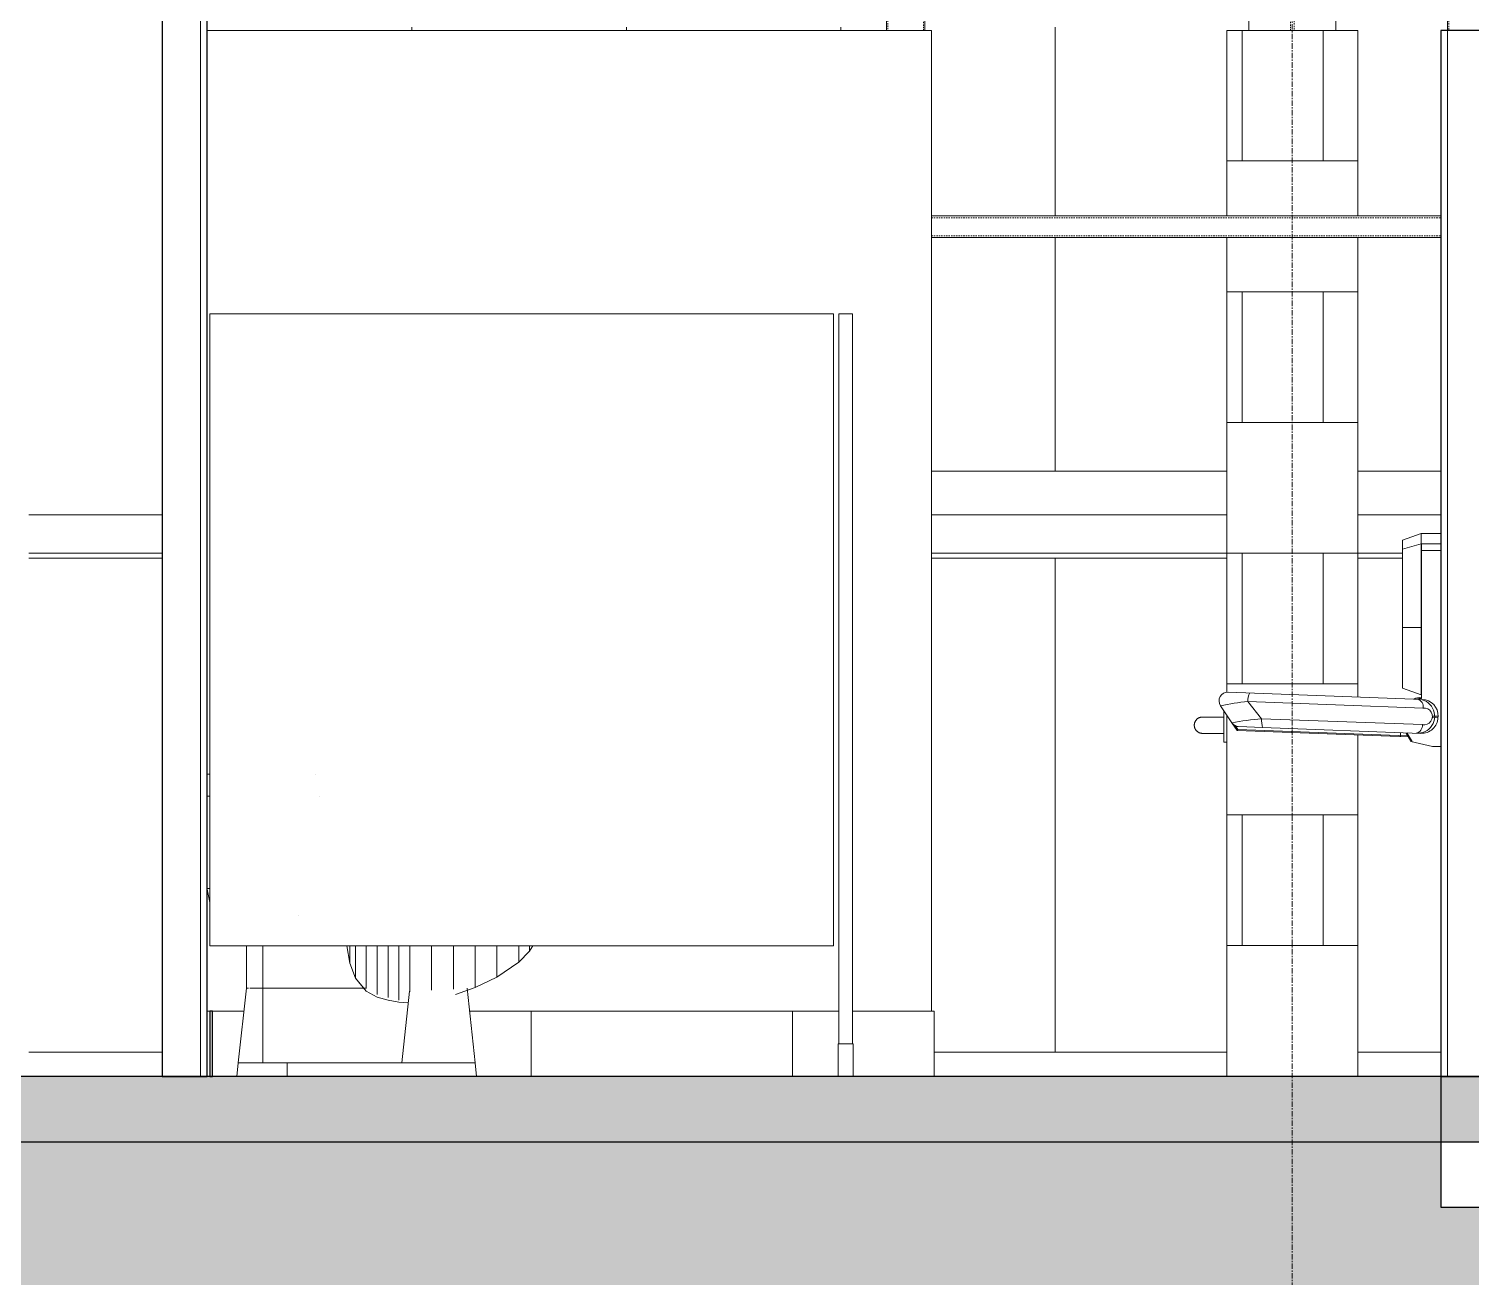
# Model space of a CAD drawing. Header units: inches. Extents: x -23445 to -52, y -314 to 853.
# Drawn here: x -18083.4 to -17951, y -18.4 to 96.2 of the extents above; entities that cross this region are included whole.
import ezdxf

# ---------------------------------------------------------------- set-up
doc = ezdxf.new("R2010")
doc.units = ezdxf.units.IN
doc.header["$MEASUREMENT"] = 0
for name, pattern in [('Grid Line 1_2_', [0.875, 0.5, -0.125, 0.125, -0.125]), ('Hidden 1_8_', [0.1875, 0.125, -0.0625]), ('Hidden 1_8__2_', [0.1875, 0.125, -0.0625])]:
    doc.linetypes.add(name, pattern=pattern)
for name, color, linetype, lineweight in [('A-FLOR', 192, 'Continuous', 9), ('A-FLOR-LEVL', 51, 'Continuous', 9), ('A-FLOR-PATT', 8, 'Continuous', 25), ('A-GLAZ-CWMG', 51, 'Continuous', 9), ('A-WALL', 113, 'Continuous', 9), ('A-WALL-PATT', 111, 'Continuous', 25), ('C-TOPO', 7, 'Continuous', 9), ('I-WALL', 2, 'Continuous', 9), ('P-SANR-FIXT', 6, 'Continuous', 9), ('Q-SPCQ', 91, 'Continuous', 9), ('S-BEAM', 12, 'Continuous', 9), ('S-COLS', 52, 'Continuous', 9), ('S-GRID', 1, 'Continuous', 9)]:
    doc.layers.add(name, color=color, linetype=linetype, lineweight=lineweight)
pattern_1 = [(0, (-32832.634, 12), (-48, 24), [48, 0, 0, 0]), (90, (-32808.634, 0), (-48, 3e-15), [12, -12]), (90, (-32820.634, 12), (-48, 3e-15), [12, -12]), (90, (-32796.634, 12), (-48, 3e-15), [12, -12]), (0, (-32832.634, 24), (-48, 24), [48, 0, 0, 0]), (90, (-32784.634, 0), (-48, 3e-15), [12, -12])]
pattern_2 = [(0, (-32869.353, 12), (-48, 24), [48, 0, 0, 0]), (90, (-32845.353, 0), (-48, 3e-15), [12, -12]), (90, (-32857.353, 12), (-48, 3e-15), [12, -12]), (90, (-32833.353, 12), (-48, 3e-15), [12, -12]), (0, (-32869.353, 24), (-48, 24), [48, 0, 0, 0]), (90, (-32821.353, 0), (-48, 3e-15), [12, -12])]

# ---------------------------------------------------------------- blocks, each defined once
blk = doc.blocks.new('Toilet-Domestic-3D - Toilet-Domestic-3D-11065-Building Section - East_West looking South _ Fitness Center')
at = {"layer": 'P-SANR-FIXT', "color": 7}
for p, q in [((-25501.27, 27.75), (-25501.52, 27.75)), ((-25501.52, 25.75), (-25501.27, 25.75)), ((-25501.52, 17.25), (-25501.27, 17.25)), ((-25501.52, 17.19), (-25501.27, 15.97)), ((-25497.91, 12), (-25497.91, 8.12)), ((-25496.41, 12), (-25496.41, 8.12)), ((-25496.41, 12), (-25496.41, 8.12)), ((-25488.41, 10.41), (-25488.69, 12)), ((-25488.69, 12), (-25488.41, 10.41)), ((-25488.41, 10.47), (-25488.41, 11.98)), ((-25487.91, 9.09), (-25487.91, 11.98)), ((-25486.91, 8.07), (-25486.91, 11.98)), ((-25485.91, 7.52), (-25485.91, 11.98)), ((-25484.91, 7.26), (-25484.91, 11.98)), ((-25483.91, 7.02), (-25483.91, 11.99)), ((-25482.91, 7.79), (-25482.91, 11.99)), ((-25480.92, 7.93), (-25480.92, 11.98)), ((-25478.91, 8.03), (-25478.91, 11.98)), ((-25476.91, 8.25), (-25476.91, 11.98)), ((-25474.91, 9.17), (-25474.91, 11.98)), ((-25472.91, 10.57), (-25472.91, 11.99)), ((-25471.91, 11.51), (-25471.63, 12)), ((-25471.91, 11.51), (-25471.91, 11.96)), ((-25472.91, 10.51), (-25471.91, 11.51)), ((-25487.91, 9.04), (-25488.41, 10.41)), ((-25488.41, 10.41), (-25487.91, 9.04)), ((-25474.91, 9.12), (-25472.91, 10.51)), ((-25497.91, 8.12), (-25498.66, 1.25)), ((-25497.79, 8.12), (-25497.91, 8.12)), ((-25497.71, 8.12), (-25497.86, 8.12)), ((-25497.32, 8.12), (-25497.59, 8.12)), ((-25497.16, 8.12), (-25497.32, 8.12)), ((-25496.41, 8.12), (-25497.18, 8.12)), ((-25496.41, 8.12), (-25496.41, 1.25)), ((-25496.41, 8.12), (-25487.15, 8.12)), ((-25496.41, 1.25), (-25496.41, 8.12)), ((-25486.99, 8.12), (-25496.41, 8.12)), ((-25487.15, 8.12), (-25487.91, 9.04)), ((-25487.91, 9.04), (-25486.91, 7.85)), ((-25478.72, 7.53), (-25476.91, 8.19)), ((-25476.91, 1.25), (-25477.66, 8.12)), ((-25476.91, 8.19), (-25474.91, 9.12)), ((-25486.91, 7.85), (-25485.91, 7.28)), ((-25485.91, 7.28), (-25484.91, 7.01)), ((-25484.91, 7.01), (-25483.91, 6.84)), ((-25483.91, 6.84), (-25483.06, 6.76)), ((-25482.95, 7.83), (-25483.66, 1.25)), ((-25498.66, 1.25), (-25498.8, 0)), ((-25498.66, 1.25), (-25498.61, 1.25)), ((-25498.63, 1.25), (-25494.16, 1.25)), ((-25494.16, 1.25), (-25494.16, 0)), ((-25494.16, 0), (-25494.16, 1.25)), ((-25481.41, 1.25), (-25494.16, 1.25)), ((-25483.66, 1.25), (-25481.41, 1.25)), ((-25480.02, 1.25), (-25481.41, 1.25)), ((-25481.41, 1.25), (-25480.02, 1.25)), ((-25478.77, 1.25), (-25480.02, 1.25)), ((-25480.02, 1.25), (-25478.77, 1.25)), ((-25477.77, 1.25), (-25478.77, 1.25)), ((-25478.77, 1.25), (-25477.77, 1.25)), ((-25477.13, 1.25), (-25477.77, 1.25)), ((-25477.77, 1.25), (-25477.13, 1.25)), ((-25476.91, 1.25), (-25477.13, 1.25)), ((-25477.13, 1.25), (-25476.91, 1.25)), ((-25476.78, 0), (-25476.91, 1.25))]:
    blk.add_line(p, q, dxfattribs=at)
at = {"layer": 'P-SANR-FIXT', "color": 7, "flags": 128}
for points in [[(-25491.55, 27.75), (-25491.55, 27.75), (-25491.55, 27.75)], [(-25491.19, 25.75), (-25491.19, 25.75), (-25491.19, 25.75)], [(-25493.13, 14.75), (-25493.13, 14.75), (-25493.13, 14.75)]]:
    blk.add_lwpolyline(points, dxfattribs=at)
blk = doc.blocks.new('Partition-Floor_Braced-Bradley_Corp-St_Stl-ADA-N_Stalls - ADA _optional_ _ n Standard Stalls-320718-Building Section - East_West looking South _ Fitness Center')
at = {"layer": 'Q-SPCQ', "color": 7}
for p, q in [((-25444.02, 70), (-25501.27, 70)), ((-25501.27, 70), (-25501.27, 12)), ((-25444.02, 12), (-25444.02, 70)), ((-25443.52, 3), (-25443.52, 70)), ((-25442.27, 70), (-25443.52, 70)), ((-25442.27, 70), (-25442.27, 3)), ((-25501.27, 12), (-25444.02, 12)), ((-25443.58, 3), (-25442.2, 3)), ((-25443.58, 3), (-25443.58, 0)), ((-25442.2, 3), (-25442.2, 0))]:
    blk.add_line(p, q, dxfattribs=at)
blk = doc.blocks.new('817_Grab_Bars - 8170-001240-25748-Building Section - East_West looking South _ Fitness Center')
at = {"layer": 'Q-SPCQ', "color": 7}
for p, q in [((-25408.17, 30.69), (-25408.17, 33.58)), ((-25408.17, 33), (-25408.89, 33)), ((-25408.17, 33), (-25408.89, 33)), ((-25408.89, 31.5), (-25408.17, 31.5)), ((-25408.89, 31.5), (-25408.17, 31.5)), ((-25408.17, 30.9), (-25408.17, 30.69)), ((-25408.17, 30.69), (-25408.17, 30.9)), ((-25408.17, 30.9), (-25408.17, 30.69)), ((-25408.17, 30.69), (-25407.89, 30.69)), ((-25408.17, 30.69), (-25407.89, 30.69))]:
    blk.add_line(p, q, dxfattribs=at)
at = {"layer": 'Q-SPCQ', "color": 7, "flags": 128}
for points in [[(-25410.89, 32.25), (-25410.89, 32.28), (-25410.89, 32.31), (-25410.88, 32.34), (-25410.88, 32.37), (-25410.88, 32.4), (-25410.87, 32.43), (-25410.86, 32.46), (-25410.85, 32.49), (-25410.84, 32.51), (-25410.83, 32.54), (-25410.82, 32.57), (-25410.81, 32.6), (-25410.79, 32.62), (-25410.78, 32.65), (-25410.76, 32.67), (-25410.74, 32.7), (-25410.72, 32.72), (-25410.7, 32.74), (-25410.68, 32.77), (-25410.66, 32.79), (-25410.64, 32.81), (-25410.62, 32.83), (-25410.59, 32.85), (-25410.57, 32.86), (-25410.55, 32.88), (-25410.52, 32.9), (-25410.49, 32.91), (-25410.47, 32.93), (-25410.44, 32.94), (-25410.41, 32.95), (-25410.38, 32.96), (-25410.36, 32.97), (-25410.33, 32.98), (-25410.3, 32.98), (-25410.27, 32.99), (-25410.24, 32.99), (-25410.21, 33), (-25410.18, 33), (-25410.15, 33), (-25410.14, 33)], [(-25410.14, 31.5), (-25410.17, 31.5), (-25410.2, 31.5), (-25410.23, 31.51), (-25410.26, 31.51), (-25410.29, 31.51), (-25410.32, 31.52), (-25410.35, 31.53), (-25410.38, 31.54), (-25410.4, 31.55), (-25410.43, 31.56), (-25410.46, 31.57), (-25410.49, 31.58), (-25410.51, 31.6), (-25410.54, 31.61), (-25410.56, 31.63), (-25410.59, 31.65), (-25410.61, 31.67), (-25410.63, 31.69), (-25410.66, 31.71), (-25410.68, 31.73), (-25410.7, 31.75), (-25410.72, 31.77), (-25410.74, 31.8), (-25410.75, 31.82), (-25410.77, 31.84), (-25410.79, 31.87), (-25410.8, 31.9), (-25410.82, 31.92), (-25410.83, 31.95), (-25410.84, 31.98), (-25410.85, 32.01), (-25410.86, 32.03), (-25410.87, 32.06), (-25410.87, 32.09), (-25410.88, 32.12), (-25410.88, 32.15), (-25410.89, 32.18), (-25410.89, 32.21), (-25410.89, 32.24), (-25410.89, 32.25)], [(-25410.14, 33), (-25410.14, 33), (-25410.14, 33), (-25410.13, 33), (-25410.12, 33), (-25410.12, 33), (-25410.1, 33), (-25410.09, 33), (-25410.08, 33), (-25410.06, 33), (-25410.04, 33), (-25410.02, 33), (-25410, 33), (-25409.97, 33), (-25409.95, 33), (-25409.92, 33), (-25409.89, 33), (-25409.86, 33), (-25409.83, 33), (-25409.8, 33), (-25409.76, 33), (-25409.72, 33), (-25409.69, 33), (-25409.65, 33), (-25409.61, 33), (-25409.57, 33), (-25409.52, 33), (-25409.48, 33), (-25409.43, 33), (-25409.39, 33), (-25409.34, 33), (-25409.3, 33), (-25409.25, 33), (-25409.2, 33), (-25409.15, 33), (-25409.1, 33), (-25409.05, 33), (-25409, 33), (-25408.95, 33), (-25408.9, 33), (-25408.89, 33)], [(-25408.89, 33), (-25408.94, 33), (-25408.99, 33), (-25409.04, 33), (-25409.09, 33), (-25409.14, 33), (-25409.19, 33), (-25409.24, 33), (-25409.28, 33), (-25409.33, 33), (-25409.38, 33), (-25409.42, 33), (-25409.47, 33), (-25409.51, 33), (-25409.55, 33), (-25409.6, 33), (-25409.64, 33), (-25409.68, 33), (-25409.71, 33), (-25409.75, 33), (-25409.79, 33), (-25409.82, 33), (-25409.85, 33), (-25409.88, 33), (-25409.91, 33), (-25409.94, 33), (-25409.97, 33), (-25409.99, 33), (-25410.02, 33), (-25410.04, 33), (-25410.06, 33), (-25410.07, 33), (-25410.09, 33), (-25410.1, 33), (-25410.11, 33), (-25410.12, 33), (-25410.13, 33), (-25410.14, 33), (-25410.14, 33), (-25410.14, 33)], [(-25408.89, 31.5), (-25408.94, 31.5), (-25408.99, 31.5), (-25409.04, 31.5), (-25409.09, 31.5), (-25409.14, 31.5), (-25409.19, 31.5), (-25409.24, 31.5), (-25409.28, 31.5), (-25409.33, 31.5), (-25409.38, 31.5), (-25409.42, 31.5), (-25409.47, 31.5), (-25409.51, 31.5), (-25409.55, 31.5), (-25409.6, 31.5), (-25409.64, 31.5), (-25409.68, 31.5), (-25409.71, 31.5), (-25409.75, 31.5), (-25409.79, 31.5), (-25409.82, 31.5), (-25409.85, 31.5), (-25409.88, 31.5), (-25409.91, 31.5), (-25409.94, 31.5), (-25409.97, 31.5), (-25409.99, 31.5), (-25410.02, 31.5), (-25410.04, 31.5), (-25410.06, 31.5), (-25410.07, 31.5), (-25410.09, 31.5), (-25410.1, 31.5), (-25410.11, 31.5), (-25410.12, 31.5), (-25410.13, 31.5), (-25410.14, 31.5), (-25410.14, 31.5), (-25410.14, 31.5)], [(-25410.14, 31.5), (-25410.14, 31.5), (-25410.14, 31.5), (-25410.13, 31.5), (-25410.12, 31.5), (-25410.12, 31.5), (-25410.1, 31.5), (-25410.09, 31.5), (-25410.08, 31.5), (-25410.06, 31.5), (-25410.04, 31.5), (-25410.02, 31.5), (-25410, 31.5), (-25409.97, 31.5), (-25409.95, 31.5), (-25409.92, 31.5), (-25409.89, 31.5), (-25409.86, 31.5), (-25409.83, 31.5), (-25409.8, 31.5), (-25409.76, 31.5), (-25409.72, 31.5), (-25409.69, 31.5), (-25409.65, 31.5), (-25409.61, 31.5), (-25409.57, 31.5), (-25409.52, 31.5), (-25409.48, 31.5), (-25409.43, 31.5), (-25409.39, 31.5), (-25409.34, 31.5), (-25409.3, 31.5), (-25409.25, 31.5), (-25409.2, 31.5), (-25409.15, 31.5), (-25409.1, 31.5), (-25409.05, 31.5), (-25409, 31.5), (-25408.95, 31.5), (-25408.9, 31.5), (-25408.89, 31.5)]]:
    blk.add_lwpolyline(points, dxfattribs=at)
blk = doc.blocks.new('HSS-Hollow Structural Section - HSS2X2X3_16-322122-Building Section - East_West looking South _ Fitness Center')
at = {"layer": 'S-BEAM', "color": 7}
for p, q in [((-25388.27, 79), (-25435.02, 79)), ((-25435.02, 77), (-25388.27, 77))]:
    blk.add_line(p, q, dxfattribs=at)
at = {"layer": 'S-BEAM', "color": 7, "linetype": 'Hidden 1_8__2_'}
for p, q in [((-25435.02, 78.83), (-25388.27, 78.83)), ((-25435.02, 77.17), (-25388.27, 77.17))]:
    blk.add_line(p, q, dxfattribs=at)
blk = doc.blocks.new('Plate - 1_2X6-187692-Building Section - East_West looking South _ Fitness Center')
at = {"layer": 'S-BEAM', "color": 7}
for p, q in [((-25435.02, 55.55), (-25407.89, 55.55)), ((-25395.89, 55.55), (-25388.27, 55.55))]:
    blk.add_line(p, q, dxfattribs=at)
blk = doc.blocks.new('HSS-Hollow Structural Section-Column - HSS3-1_2X3-1_2X1_8-350765-Building Section - East_West looking South _ Fitness Center')
at = {"layer": 'S-COLS', "color": 7}
for p, q in [((-25439.14, 148.63), (-25439.14, 136.32)), ((-25435.64, 136.32), (-25435.64, 148.63)), ((-25439.14, 115.82), (-25439.14, 96)), ((-25435.64, 96), (-25435.64, 115.82))]:
    blk.add_line(p, q, dxfattribs=at)
at = {"layer": 'S-COLS', "color": 7, "linetype": 'Hidden 1_8__2_'}
for p, q in [((-25439.02, 148.62), (-25439.02, 136.32)), ((-25435.76, 136.32), (-25435.76, 148.62)), ((-25439.02, 115.82), (-25439.02, 96)), ((-25435.76, 96), (-25435.76, 115.82))]:
    blk.add_line(p, q, dxfattribs=at)
blk = doc.blocks.new('HSS-Hollow Structural Section-Column - HSS3-1_2X3-1_2X1_8-V62-Building Section - East_West looking South _ Fitness Center')
at = {"layer": 'S-COLS', "color": 7}
for p, q in [((-25387.64, 150.63), (-25387.64, 136.32)), ((-25384.14, 136.32), (-25384.14, 150.63)), ((-25387.64, 122.32), (-25387.64, 96)), ((-25384.14, 96), (-25384.14, 122.32))]:
    blk.add_line(p, q, dxfattribs=at)
at = {"layer": 'S-COLS', "color": 7, "linetype": 'Hidden 1_8__2_'}
for p, q in [((-25387.52, 150.62), (-25387.52, 136.32)), ((-25384.26, 136.32), (-25384.26, 150.62)), ((-25387.52, 122.32), (-25387.52, 96)), ((-25384.26, 96), (-25384.26, 122.32))]:
    blk.add_line(p, q, dxfattribs=at)
blk = doc.blocks.new('Change_Table-Flip_Down-Frost_Products_LTD_-1125 - Polyethylene-White-366105-Building Section - East_West looking South _ Fitness Center')
at = {"layer": 'Q-SPCQ', "color": 90, "lineweight": 13}
for p, q in [((-25390.07, 49.84), (-25391.77, 49.22)), ((-25391.77, 49.22), (-25391.77, 35.66)), ((-25390.07, 35.05), (-25390.07, 49.84)), ((-25388.27, 49.84), (-25390.07, 49.84)), ((-25390.07, 48.88), (-25391.77, 48.42)), ((-25388.27, 48.88), (-25390.07, 48.88)), ((-25390.02, 48.88), (-25390.02, 34.71)), ((-25390.02, 48.28), (-25388.27, 48.28)), ((-25390.02, 41.22), (-25391.77, 41.22)), ((-25390.76, 34.65), (-25407.79, 35.28)), ((-25391.77, 35.66), (-25390.07, 35.05)), ((-25390.76, 34.65), (-25390.39, 34.64)), ((-25390.07, 35.05), (-25390.02, 35.05)), ((-25390.02, 35.05), (-25390.02, 34.81)), ((-25408.49, 34.04), (-25407.43, 32.47)), ((-25404.72, 32.84), (-25405.98, 34.41)), ((-25389.89, 33.82), (-25405.98, 34.41)), ((-25407.43, 32.47), (-25406.95, 31.75)), ((-25407.14, 32.21), (-25406.89, 31.85)), ((-25406.89, 31.85), (-25406.95, 31.75)), ((-25406.89, 31.85), (-25391.31, 31.27)), ((-25404.63, 32.04), (-25406.8, 32.12)), ((-25404.72, 32.84), (-25389.95, 32.3)), ((-25404.63, 32.04), (-25390.09, 31.5)), ((-25388.52, 32.94), (-25389.03, 32.96)), ((-25389.02, 33.09), (-25388.51, 33.07)), ((-25388.81, 33.08), (-25388.82, 32.95)), ((-25388.51, 33.07), (-25388.52, 32.94)), ((-25406.95, 31.75), (-25391.25, 31.17)), ((-25391.96, 31.57), (-25391.97, 31.19)), ((-25391, 30.76), (-25391.48, 31.55)), ((-25391.37, 31.55), (-25390.89, 30.74)), ((-25391.25, 31.17), (-25391, 30.76)), ((-25391, 30.76), (-25389.01, 30.3)), ((-25389.01, 30.3), (-25388.27, 30.3))]:
    blk.add_line(p, q, dxfattribs=at)
at = {"layer": 'Q-SPCQ', "color": 7}
blk.add_line((-25406.97, 32.14), (-25406.88, 32.12), dxfattribs=at)
at = {"layer": 'Q-SPCQ', "color": 90, "lineweight": 13}
for centre, radius, start, end in [((-25407.82, 34.48), 0.8, 87.8811, 213.9085), ((-25404.51, 34.48), 1.47, 150.3167, 182.6335), ((-25390.02, 33), 1.81, 90, 114.1712), ((-25390.38, 33.07), 1.56, 264.823, 90.3037), ((-25390.02, 33), 1.71, 90, 106.2735), ((-25390.57, 33.97), 0.697, 347.7093, 74.2407), ((-25404.07, 13.23), 21.27, 95.1371, 101.9817), ((-25389.8, 33.05), 0.773, 258.4737, 97.2886), ((-25402.24, 4.5), 28.45, 95.0033, 100.5264), ((-25406.77, 32.92), 0.8, 213.9085, 267.8811), ((-25401.96, 32.74), 2.75, 177.9571, 194.8424), ((-25390.7, 32.24), 0.755, 285.8122, 4.1878)]:
    blk.add_arc(centre, radius, start, end, dxfattribs=at)
for centre, start_param, end_param in [((-25390.03, 33.12), 3.141593, 4.712389), ((-25390.04, 33), 1.570796, 3.141593)]:
    blk.add_ellipse(centre, major_axis=(-1.52, 0.06), ratio=0.984808, start_param=start_param, end_param=end_param, dxfattribs=at)
blk = doc.blocks.new('Locker Rooms and Restrooms_rvt-2-Building Section - East_West looking South _ Fitness Center')
at = {"layer": 'A-WALL-PATT', "lineweight": 9}
h = blk.add_hatch(dxfattribs=at)
h.set_pattern_fill('FP_27', color=27, style=0, pattern_type=2)
h.set_pattern_definition([(0, (-32840.072, 12), (-48, 24), [48, 0, 0, 0]), (90, (-32816.07, 0), (-48, 3e-15), [12, -12]), (90, (-32828.07, 12), (-48, 3e-15), [12, -12]), (90, (-32804.07, 12), (-48, 3e-15), [12, -12]), (0, (-32840.072, 24), (-48, 24), [48, 0, 0, 0]), (90, (-32792.07, 0), (-48, 3e-15), [12, -12])])
h.paths.add_polyline_path([(-25407.89, 0), (-25403.33, 0), (-25403.33, 31.61), (-25406.95, 31.75), (-25407.89, 33.15), (-25407.89, 17.85)], flags=0)
h.paths.add_polyline_path([(-25403.33, 35.12), (-25403.33, 77), (-25407.89, 77), (-25407.89, 35.27), (-25407.43, 35.27), (-25406.95, 35.25)], flags=0)
h.paths.add_polyline_path([(-25407.69, 79), (-25403.33, 79), (-25403.33, 96), (-25407.89, 96), (-25407.89, 79)], flags=0)
h = blk.add_hatch(dxfattribs=at)
h.set_pattern_fill('FP_26', color=27, style=0, pattern_type=2)
h.set_pattern_definition(pattern_1)
h.paths.add_polyline_path([(-25403.33, 0), (-25400.45, 0), (-25400.45, 31.51), (-25403.33, 31.61), (-25403.33, 17.85)], flags=0)
h.paths.add_polyline_path([(-25400.45, 35.01), (-25400.45, 77), (-25403.33, 77), (-25403.33, 35.12)], flags=0)
h.paths.add_polyline_path([(-25403.33, 79), (-25400.45, 79), (-25400.45, 96), (-25403.33, 96), (-25403.33, 81.34)], flags=0)
h = blk.add_hatch(dxfattribs=at)
h.set_pattern_fill('FP_26', color=27, style=0, pattern_type=2)
h.set_pattern_definition(pattern_1)
h.paths.add_polyline_path([(-25395.89, 0), (-25395.89, 31.34), (-25400.45, 31.51), (-25400.45, 0), (-25398.92, 0)], flags=0)
h.paths.add_polyline_path([(-25395.89, 34.84), (-25395.89, 77), (-25400.45, 77), (-25400.45, 35.01), (-25398.92, 34.95)], flags=0)
h.paths.add_polyline_path([(-25395.89, 79), (-25395.89, 96), (-25400.45, 96), (-25400.45, 79), (-25398.92, 79)], flags=0)
h = blk.add_hatch(dxfattribs=at)
h.set_pattern_fill('FP_12', style=0, pattern_type=2)
h.set_pattern_definition([(0, (-33524.074, 67.247), (61.44, 15.36), [2.534, -43.546, 2.534, -43.546, -245.76]), (0, (-33524.074, 67.247), (61.44, 15.36), [-92.16, 2.534, -89.626, 2.534, -43.546, -107.52]), (0, (-33524.074, 67.247), (61.44, 15.36), [-230.4, 2.534, -28.186, 2.534, -74.266]), (120, (-33501.034, 74.927), (-44.02215, 45.5286), [2.534, -43.546, 2.534, -43.546, -245.76]), (120, (-33501.034, 74.927), (-44.02215, 45.5286), [-92.16, 2.534, -89.626, 2.534, -43.546, -107.52]), (120, (-33501.034, 74.927), (-44.02215, 45.5286), [-230.4, 2.534, -28.186, 2.534, -74.266]), (240, (-33493.354, 105.647), (-17.41785, -60.8886), [2.534, -43.546, 2.534, -43.546, -245.76]), (240, (-33493.354, 105.647), (-17.41785, -60.8886), [-92.16, 2.534, -89.626, 2.534, -43.546, -107.52]), (240, (-33493.354, 105.647), (-17.41785, -60.8886), [-230.4, 2.534, -28.186, 2.534, -74.266])])
h.paths.add_polyline_path([(-25387.64, 0), (-25387.64, 96), (-25388.27, 96), (-25388.27, 0)], flags=0)
h = blk.add_hatch(dxfattribs=at)
h.set_pattern_fill('FP_30', color=27, style=0, pattern_type=2)
h.set_pattern_definition(pattern_2)
h.paths.add_polyline_path([(-25501.52, 0), (-25501.27, 0), (-25501.27, 6), (-25501.52, 6), (-25501.52, 1.25)], flags=0)
h.paths.add_polyline_path([(-25501.02, 0), (-25498.8, 0), (-25498.17, 6), (-25501.02, 6), (-25501.02, 1.25)], flags=0)
h.paths.add_polyline_path([(-25476.78, 0), (-25443.58, 0), (-25443.58, 6), (-25477.47, 6), (-25476.91, 1.25)], flags=0)
h.paths.add_polyline_path([(-25435.02, 0), (-25435.02, 6), (-25442.27, 6), (-25442.2, 0)], flags=0)
h = blk.add_hatch(dxfattribs=at)
h.set_pattern_fill('FP_30', color=27, style=0, pattern_type=2)
h.set_pattern_definition(pattern_2)
h.paths.add_polyline_path([(-25434.77, 0), (-25434.77, 6), (-25435.02, 6), (-25435.02, 0)], flags=0)
at = {"layer": 'A-FLOR', "color": 250, "lineweight": 25}
for p, q in [((-25319.77, 0), (-25388.27, 0)), ((-25388.27, 0), (-25388.27, -12)), ((-25388.27, -12), (-25307.14, -12))]:
    blk.add_line(p, q, dxfattribs=at)
at = {"layer": 'A-WALL', "color": 7}
for p, q in [((-25502.14, 154.22), (-25502.14, 0)), ((-25387.64, 96), (-25387.64, 0))]:
    blk.add_line(p, q, dxfattribs=at)
at = {"layer": 'I-WALL', "color": 250, "lineweight": 25}
for p, q in [((-25505.64, 154.22), (-25505.64, 0)), ((-25501.52, 0), (-25501.52, 154.22)), ((-25388.27, 96), (-25388.27, 0)), ((-25383.52, 96), (-25388.27, 96)), ((-25501.27, 6), (-25501.27, 0)), ((-25501.02, 6), (-25501.27, 6)), ((-25501.02, 0), (-25501.02, 6)), ((-25505.64, 0), (-25501.52, 0)), ((-25501.27, 0), (-25501.02, 0)), ((-25388.27, 0), (-25383.52, 0))]:
    blk.add_line(p, q, dxfattribs=at)
at = {"layer": 'I-WALL', "color": 7}
for p, q in [((-25435.64, 96), (-25501.52, 96)), ((-25435.64, 96), (-25435.02, 96)), ((-25435.02, 96), (-25435.02, 6)), ((-25407.89, 78.97), (-25407.89, 96)), ((-25403.33, 96), (-25407.89, 96)), ((-25400.45, 96), (-25403.33, 96)), ((-25395.89, 96), (-25400.45, 96)), ((-25395.89, 96), (-25395.89, 78.99)), ((-25407.89, 35.27), (-25407.89, 77.01)), ((-25395.89, 77.03), (-25395.89, 34.84)), ((-25407.89, 0), (-25407.89, 33.15)), ((-25395.89, 31.34), (-25395.89, 0)), ((-25501.27, 6), (-25501.52, 6)), ((-25498.13, 6), (-25501.02, 6)), ((-25443.52, 6), (-25477.47, 6)), ((-25435.02, 6), (-25442.27, 6)), ((-25435.02, 6), (-25434.77, 6)), ((-25434.77, 6), (-25434.77, 0))]:
    blk.add_line(p, q, dxfattribs=at)
at = {"lineweight": 9}
for name in ['HSS-Hollow Structural Section-Column - HSS3-1_2X3-1_2X1_8-V62-Building Section - East_West looking South _ Fitness Center', 'HSS-Hollow Structural Section-Column - HSS3-1_2X3-1_2X1_8-350765-Building Section - East_West looking South _ Fitness Center', 'HSS-Hollow Structural Section - HSS2X2X3_16-322122-Building Section - East_West looking South _ Fitness Center', 'Partition-Floor_Braced-Bradley_Corp-St_Stl-ADA-N_Stalls - ADA _optional_ _ n Standard Stalls-320718-Building Section - East_West looking South _ Fitness Center', 'Plate - 1_2X6-187692-Building Section - East_West looking South _ Fitness Center', 'Change_Table-Flip_Down-Frost_Products_LTD_-1125 - Polyethylene-White-366105-Building Section - East_West looking South _ Fitness Center', '817_Grab_Bars - 8170-001240-25748-Building Section - East_West looking South _ Fitness Center', 'Toilet-Domestic-3D - Toilet-Domestic-3D-11065-Building Section - East_West looking South _ Fitness Center']:
    blk.add_blockref(name, (0, 0), dxfattribs=at)
blk = doc.blocks.new('Struct_Xcel_Sports Complex_rvt-2-Building Section - East_West looking South _ Fitness Center')
at = {"layer": 'A-FLOR-PATT', "lineweight": 9}
h = blk.add_hatch(dxfattribs=at)
h.set_pattern_fill('FP_34', style=0, pattern_type=2)
h.set_pattern_definition([(50, (-33524.074, 67.247), (55.0854, -4.81984), [5.76, -63.36]), (355, (-33524.074, 67.247), (-10.6557, 57.76853), [4.608, -50.688]), (100.451, (-33519.483, 66.846), (44.42947, 52.94866), [4.895, -53.848]), (46.184, (-33524.074, 82.61), (81.96444, -12.71212), [8.64, -95.04]), (96.636, (-33517.24, 81.55), (71.7815, 74.8124), [7.343, -80.772]), (351.184, (-33524.07, 82.61), (71.78195, 74.81243), [6.912, -76.032]), (21, (-33516.394, 78.767), (45.84207, -30.92146), [5.76, -63.36]), (326, (-33516.394, 78.767), (18.68706, 55.69148), [4.608, -50.688]), (71.451, (-33512.573, 76.19), (64.5289, 24.7701), [4.895, -53.848]), (37.5, (-33524.074, 67.247), (0.933895, 25.566816), [2.534, -47.539, 2.534, -48.922, -50.88]), (37.5, (-33524.074, 67.247), (0.933895, 25.566816), [-101.53, 2.534, -48.346]), (7.5, (-33524.074, 67.247), (20.20404, 30.2913), [2.534, -26.803, 2.534, -46.387, -19.392]), (7.5, (-33524.074, 67.247), (20.20404, 30.2913), [-78.259, 2.534, -16.858]), (327.5, (-33541.2, 67.247), (40.997785, -1.732403), [2.534, -16.666, 2.534, -57.37, -79.488]), (327.5, (-33541.2, 67.247), (40.997785, -1.732403), [-79.104, 2.534, -76.954]), (317.5, (-33548.88, 67.247), (44.78888, 7.68784), [2.534, -22.426, 2.534, -37.248, -56.448]), (317.5, (-33548.88, 67.247), (44.78888, 7.68784), [-64.742, 2.534, -53.914])])
h.paths.add_polyline_path([(-25189.87, -6.32), (-25174.52, -6), (-22066.14, -6), (-22066.14, 0), (-25174.52, 0), (-25189.87, -0.32), (-25287.67, -0.32), (-25303.02, 0), (-26272.89, 0), (-26272.89, -6), (-25303.02, -6), (-25287.67, -6.32), (-25241, -6.32)], flags=0)
at = {"layer": 'A-FLOR', "color": 250, "lineweight": 25}
for p, q in [((-25319.77, 0), (-25581.95, 0)), ((-26272.89, -6), (-25303.02, -6))]:
    blk.add_line(p, q, dxfattribs=at)
blk = doc.blocks.new('W-Wide Flange-Column - B2_E-V20-Building Section - East_West looking South _ Fitness Center')
at = {"layer": 'S-COLS'}
for p, q in [((-25405.89, 144.99), (-25405.89, 136.32)), ((-25397.89, 144.99), (-25397.89, 136.32)), ((-25405.89, 113.32), (-25405.89, 96)), ((-25397.89, 113.32), (-25397.89, 96))]:
    blk.add_line(p, q, dxfattribs=at)
at = {"layer": 'S-COLS', "linetype": 'Hidden 1_8_'}
for p, q in [((-25402.05, 96), (-25402.05, 113.32)), ((-25401.73, 113.32), (-25401.73, 96))]:
    blk.add_line(p, q, dxfattribs=at)
blk = doc.blocks.new('Rectangular Mullion - Profile_Polycarbonate_Lower-1272695-Building Section - East_West looking South _ Fitness Center')
at = {"layer": 'A-GLAZ-CWMG'}
for p, q in [((-25505.64, 2.24), (-25517.89, 2.24)), ((-25407.89, 2.24), (-25434.77, 2.24)), ((-25388.27, 2.24), (-25395.89, 2.24))]:
    blk.add_line(p, q, dxfattribs=at)
blk = doc.blocks.new('Girt_C - 8_D-1405500-Building Section - East_West looking South _ Fitness Center')
at = {"layer": 'S-BEAM'}
for p, q in [((-25505.64, 51.55), (-25517.89, 51.55)), ((-25407.89, 51.55), (-25435.02, 51.55)), ((-25388.27, 51.55), (-25395.89, 51.55)), ((-25517.89, 48.05), (-25505.64, 48.05)), ((-25435.02, 48.05), (-25407.89, 48.05)), ((-25395.89, 48.05), (-25391.77, 48.05)), ((-25505.64, 47.57), (-25517.89, 47.57)), ((-25407.89, 47.57), (-25435.02, 47.57)), ((-25391.77, 47.57), (-25395.89, 47.57))]:
    blk.add_line(p, q, dxfattribs=at)

msp = doc.modelspace()

# ---------------------------------------------------------------- hatches: boundary and pattern name
at = {"layer": 'A-WALL-PATT', "lineweight": 9}
h = msp.add_hatch(dxfattribs=at)
h.set_pattern_fill('FP_24', color=256, style=0, pattern_type=2)
h.set_pattern_definition([(90, (-33107.29, 0), (-19.685, 1e-15), [])])
h.paths.add_polyline_path([(-18220.61512, 2.244), (-18214.42762, 2.244), (-18214.42762, 31.26598), (-18218.07259, 31.13113), (-18218.31453, 30.72807), (-18220.61512, 30.14321), (-18220.61512, 8.084)], flags=0)
h.paths.add_polyline_path([(-18071.17762, 2.244), (-18071.17762, 47.57168), (-18083.42762, 47.57168), (-18083.42762, 2.244)], flags=0)
h.paths.add_polyline_path([(-17976.167, 32.25), (-17976.12151, 32.00494), (-17976.25222, 32.05589)], flags=0)
h.paths.add_polyline_path([(-17976.05861, 32.25), (-17976.26912, 32.26678), (-17976.19849, 32.42342), (-17976.12151, 32.32797)], flags=0)
h.paths.add_polyline_path([(-18000.30262, 2.244), (-17973.42762, 2.244), (-17973.42762, 30.6875), (-17973.70887, 30.79217), (-17973.42762, 30.89684), (-17973.70887, 30.89684), (-17973.70887, 31.52556), (-17974.63338, 31.61219), (-17975.56646, 31.74832), (-17975.56927, 31.85012), (-17976.00667, 31.875), (-17975.84184, 31.99058), (-17975.72449, 32.05589), (-17975.9146, 32.25), (-17976.04772, 32.26321), (-17975.93237, 32.44411), (-17976.17456, 32.6376), (-17975.98182, 32.77013), (-17975.75739, 32.78033), (-17975.66614, 32.84546), (-17975.45791, 32.78033), (-17975.04806, 32.89952), (-17973.7089, 33.03122), (-17973.73221, 33.60316), (-17974.02357, 34.03661), (-17974.15164, 34.59564), (-17974.00596, 34.95435), (-17973.7089, 35.20264), (-17973.42762, 35.28237), (-17973.42762, 47.57168), (-18000.55262, 47.57168), (-18000.55262, 6), (-18000.30262, 6), (-18000.30262, 3.2)], flags=0)
h.paths.add_polyline_path([(-18208.80262, 2.244), (-18174.55262, 2.244), (-18174.55262, 6), (-18174.30262, 6), (-18174.30262, 47.57168), (-18208.80262, 47.57168), (-18208.74012, 41.8125), (-18208.29014, 41.68133), (-18208.20012, 41.56132), (-18208.20012, 39.28202), (-18206.92397, 39.19248), (-18206.11284, 36.9468), (-18205.71212, 35.09088), (-18201.33089, 35.22919), (-18200.98257, 35.06016), (-18200.75442, 34.74736), (-18200.70361, 34.55906), (-18200.84929, 33.97383), (-18202.36959, 31.71211), (-18208.80262, 31.4741), (-18208.80262, 17.852)], flags=0)
h.paths.add_polyline_path([(-17953.80262, 2.244), (-17953.80262, 30.29847), (-17954.54557, 30.29847), (-17956.54072, 30.76465), (-17956.78266, 31.16771), (-17961.42762, 31.33956), (-17961.42762, 2.244), (-17955.68181, 2.244)], flags=0)
h.paths.add_polyline_path([(-17975.41853, 32.37403), (-17975.25082, 32.44411), (-17975.39516, 32.44411), (-17975.41746, 32.37725)], flags=0)
h.paths.add_polyline_path([(-17975.07779, 32.56865), (-17975.07779, 32.73655), (-17975.20824, 32.70116), (-17975.19528, 32.62163)], flags=0)
h.paths.add_polyline_path([(-18218.56045, 34.61552), (-18214.81458, 34.81638), (-18214.90512, 34.93654), (-18214.90512, 37.221), (-18215.35512, 37.221), (-18215.35512, 37.60823), (-18216.18128, 37.52438), (-18216.50841, 37.31624), (-18216.76758, 36.86911), (-18217.14481, 34.90851), (-18217.39312, 34.9375), (-18216.77411, 37.60823), (-18216.09075, 39.25), (-18214.90512, 39.28202), (-18214.90512, 41.56132), (-18214.81511, 41.68133), (-18214.42762, 41.8125), (-18214.42762, 47.57168), (-18217.55258, 47.57168), (-18217.55258, 35.6283), (-18219.3026, 35.00954), (-18219.3026, 34.77443), (-18218.87743, 34.68339)], flags=0)
h.paths.add_polyline_path([(-17956.2948, 34.6521), (-17955.55265, 34.81101), (-17955.55265, 35.04612), (-17957.30267, 35.66488), (-17957.30267, 47.57168), (-17961.42762, 47.57168), (-17961.42762, 34.842), (-17956.78266, 34.67015)], flags=0)
h.paths.add_polyline_path([(-18208.80262, 34.97654), (-18208.74012, 34.97885), (-18208.80262, 35.24579)], flags=0)
h.paths.add_polyline_path([(-18208.20012, 34.99883), (-18205.98702, 35.08071), (-18206.33767, 36.86911), (-18206.59684, 37.31624), (-18207.04464, 37.57427), (-18207.75012, 37.60823), (-18207.75012, 37.221), (-18208.20012, 37.221), (-18208.20012, 35.24579)], flags=0)
h.paths.add_polyline_path([(-18083.42762, 51.55469), (-18071.17762, 51.55469), (-18071.17762, 96.32031), (-18083.42762, 96.32031), (-18083.42762, 76.46)], flags=0)
h.paths.add_polyline_path([(-18220.61512, 55.55469), (-18214.42762, 55.55469), (-18214.50003, 71.0705), (-18214.55523, 71.09526), (-18214.67465, 71.576), (-18214.83038, 71.85), (-18215.54019, 71.81593), (-18215.98848, 71.55711), (-18217.12752, 70.47958), (-18217.29051, 70.5464), (-18217.35733, 70.47958), (-18217.2054, 69.76333), (-18217.33031, 69.29842), (-18217.61057, 68.7293), (-18218.36869, 67.87107), (-18218.695, 67.66418), (-18219.1222, 67.81501), (-18219.25893, 67.81501), (-18219.42657, 67.64738), (-18220.05963, 68.05164), (-18220.4639, 68.6847), (-18220.24021, 68.90839), (-18220.39471, 69.13078), (-18220.39471, 69.5104), (-18220.13626, 69.86511), (-18219.38197, 70.5007), (-18218.53576, 70.85541), (-18218.2002, 70.94557), (-18217.99585, 70.83119), (-18217.60467, 70.78096), (-18217.51679, 70.86885), (-18217.70912, 71.06118), (-18216.56502, 72.11194), (-18215.98848, 72.4851), (-18215.54019, 72.6139), (-18214.74512, 72.8), (-18214.57487, 73.19114), (-18214.55523, 73.40474), (-18214.42762, 73.49), (-18214.42762, 77), (-18220.61512, 77), (-18220.61512, 56.924)], flags=0)
h.paths.add_polyline_path([(-17999.54774, 55.55469), (-17973.42762, 55.55469), (-17973.42762, 77), (-18000.55262, 77), (-18000.55262, 55.55469)], flags=0)
h.paths.add_polyline_path([(-17961.42762, 55.55469), (-17953.80262, 55.55469), (-17953.80262, 77), (-17961.42762, 77), (-17961.42762, 56.924)], flags=0)
h.paths.add_polyline_path([(-18192.55787, 55.55469), (-18174.30262, 55.55469), (-18174.30262, 77), (-18208.80262, 77), (-18208.74012, 73.49), (-18208.55002, 73.40474), (-18208.46611, 72.98649), (-18208.36012, 72.65), (-18207.36376, 72.5874), (-18206.9207, 72.40388), (-18206.27829, 71.85), (-18205.49468, 70.96263), (-18205.57503, 70.85541), (-18205.47356, 70.75394), (-18204.90505, 70.94557), (-18204.29239, 70.78096), (-18203.72328, 70.5007), (-18202.86504, 69.74258), (-18202.65815, 69.41628), (-18202.80899, 68.98907), (-18202.80899, 68.85234), (-18202.64135, 68.6847), (-18203.04562, 68.05164), (-18203.67868, 67.64738), (-18203.90237, 67.87107), (-18204.12475, 67.71656), (-18204.50438, 67.71656), (-18204.85908, 67.97501), (-18205.49468, 68.7293), (-18205.84939, 69.57551), (-18205.93954, 69.91107), (-18205.82516, 70.11542), (-18205.81474, 70.5464), (-18205.86282, 70.59449), (-18206.05515, 70.40215), (-18207.56506, 71.81593), (-18208.36012, 71.85), (-18208.44134, 71.55711), (-18208.53038, 71.30886), (-18208.60522, 71.0705), (-18208.74012, 71.01), (-18208.80262, 55.55469)], flags=0)
h.paths.add_polyline_path([(-18183.78468, 79), (-18174.30262, 79), (-18174.30262, 96), (-18173.67762, 96), (-18173.67762, 96.32031), (-18221.67762, 96.32031), (-18221.67762, 96), (-18220.61512, 95.996), (-18220.61512, 79), (-18214.42762, 79), (-18214.42762, 96), (-18208.80262, 95.996), (-18208.80262, 79), (-18192.55787, 79)], flags=0)
h.paths.add_polyline_path([(-17955.68181, 79), (-17953.80262, 79), (-17953.80262, 96), (-17953.17762, 96), (-17953.17762, 96.32031), (-17963.42762, 96.32031), (-17963.42762, 96), (-17961.42762, 95.996), (-17961.42762, 79)], flags=0)
h.paths.add_polyline_path([(-17982.00137, 79), (-17973.42762, 79), (-17973.42762, 96), (-17971.42762, 96), (-17971.42762, 96.32031), (-18001.17762, 96.32031), (-18001.17762, 96), (-18000.55262, 95.996), (-18000.55262, 79), (-17990.77456, 79)], flags=0)
h.paths.add_polyline_path([(-18234.80562, 96), (-18225.17762, 96), (-18225.17762, 96.32031), (-18234.80562, 96.32031)], flags=0)
h.paths.add_polyline_path([(-17949.67762, 96), (-17905.90396, 96), (-17905.90396, 96.32031), (-17949.67762, 96.32031)], flags=0)
h.paths.add_polyline_path([(-18004.67762, 96), (-18004.67762, 96.32031), (-18067.05262, 96.32031), (-18067.05262, 96), (-18017.09412, 96)], flags=0)
h.paths.add_polyline_path([(-18157.46512, 96), (-18087.55262, 96), (-18087.55262, 96.32031), (-18170.17762, 96.32031), (-18170.17762, 96)], flags=0)
h.paths.add_polyline_path([(-18175.01149, 100.30332), (-18173.67762, 100.30332), (-18173.67762, 113.32032), (-18221.67762, 113.32032), (-18221.67762, 100.30332), (-18192.55787, 100.30332)], flags=0)
h.paths.add_polyline_path([(-18234.80562, 100.30332), (-18225.17762, 100.30332), (-18225.17762, 113.32032), (-18234.80562, 113.32032)], flags=0)
h.paths.add_polyline_path([(-18001.17762, 100.30332), (-17971.42762, 100.30332), (-17971.42762, 113.32032), (-18001.17762, 113.32032)], flags=0)
h.paths.add_polyline_path([(-18004.67762, 100.30332), (-18004.67762, 113.32032), (-18067.05262, 113.32032), (-18067.05262, 100.30332), (-18017.09412, 100.30332)], flags=0)
h.paths.add_polyline_path([(-17955.68181, 100.30332), (-17953.17762, 100.30332), (-17953.17762, 113.32032), (-17963.42762, 113.32032), (-17963.42762, 100.30332)], flags=0)
h.paths.add_polyline_path([(-18083.42762, 100.30332), (-18071.17762, 100.30332), (-18071.17762, 113.32032), (-18083.42762, 113.32032)], flags=0)
h.paths.add_polyline_path([(-18170.17762, 100.30332), (-18087.55262, 100.30332), (-18087.55262, 113.32032), (-18170.17762, 113.32032)], flags=0)
h.paths.add_polyline_path([(-17949.67762, 100.30332), (-17905.90396, 100.30332), (-17905.90396, 113.32032), (-17949.67762, 113.32032), (-17949.67762, 100.88)], flags=0)
at = {"layer": 'C-TOPO'}
h = msp.add_hatch(dxfattribs=at)
h.set_pattern_fill('FP_13', color=256, style=0, pattern_type=2)
h.set_pattern_definition([(0, (-33524.074, 67.247), (48, 48), [48, -48]), (0, (-33524.074, 85.247), (48, 48), [48, -48]), (0, (-33524.074, 103.247), (48, 48), [48, -48]), (90, (-33518.074, 109.247), (-48, 48), [48, -48]), (90, (-33500.074, 109.247), (-48, 48), [48, -48]), (90, (-33482.074, 109.247), (-48, 48), [48, -48])])
h.paths.add_polyline_path([(-18929.50562, -79.828), (-14623.67762, -79.828), (-14623.67762, -48), (-14636.67762, -48), (-14636.67762, -36), (-14631.67762, -36), (-14631.67762, -6), (-17740.05262, -6), (-17755.90955, -6.33035), (-17853.2024, -6.3198), (-17872.67762, -6), (-17872.67762, -12), (-17953.80262, -12), (-17953.80262, -6), (-18221.05262, -6), (-18221.05262, -12), (-18302.80262, -12), (-18302.80262, -6), (-18838.42762, -6), (-18838.42762, -36), (-18835.42762, -36), (-18835.42762, -48), (-18853.42762, -48), (-18853.42762, -36), (-18852.42762, -35.97606), (-18852.42762, 0), (-18929.50562, 0), (-18929.50562, -6.95548)], flags=0)
h.paths.add_polyline_path([(-17806.53762, -0.3198), (-17755.40285, -0.3198), (-17740.05262, 0), (-17868.55262, 0), (-17853.2024, -0.3198)], flags=0)

# ---------------------------------------------------------------- linework, layer by layer
at = {"layer": 'A-FLOR-LEVL', "linetype": 'Grid Line 1_2_'}
msp.add_line((-19122.86105, 0), (-13634.10082, 0), dxfattribs=at)
at = {"layer": 'S-GRID', "linetype": 'Grid Line 1_2_'}
msp.add_line((-17967.42762, -273.16081), (-17967.42762, 671.89181), dxfattribs=at)
msp.add_line((-17967.42762, -273.16081), (-17967.42762, 671.89181), dxfattribs=at)

# ---------------------------------------------------------------- block references
at = {"color": 90, "lineweight": 5}
for name in ['Locker Rooms and Restrooms_rvt-2-Building Section - East_West looking South _ Fitness Center', 'Struct_Xcel_Sports Complex_rvt-2-Building Section - East_West looking South _ Fitness Center']:
    msp.add_blockref(name, (7434.4626, 0), dxfattribs=at)
at = {"layer": 'A-GLAZ-CWMG'}
msp.add_blockref('Rectangular Mullion - Profile_Polycarbonate_Lower-1272695-Building Section - East_West looking South _ Fitness Center', (7434.4626, 0), dxfattribs=at)
at = {"layer": 'S-BEAM'}
msp.add_blockref('Girt_C - 8_D-1405500-Building Section - East_West looking South _ Fitness Center', (7434.4626, 0), dxfattribs=at)
at = {"layer": 'S-COLS'}
msp.add_blockref('W-Wide Flange-Column - B2_E-V20-Building Section - East_West looking South _ Fitness Center', (7434.4626, 0), dxfattribs=at)

doc.saveas('drawing.dxf')
